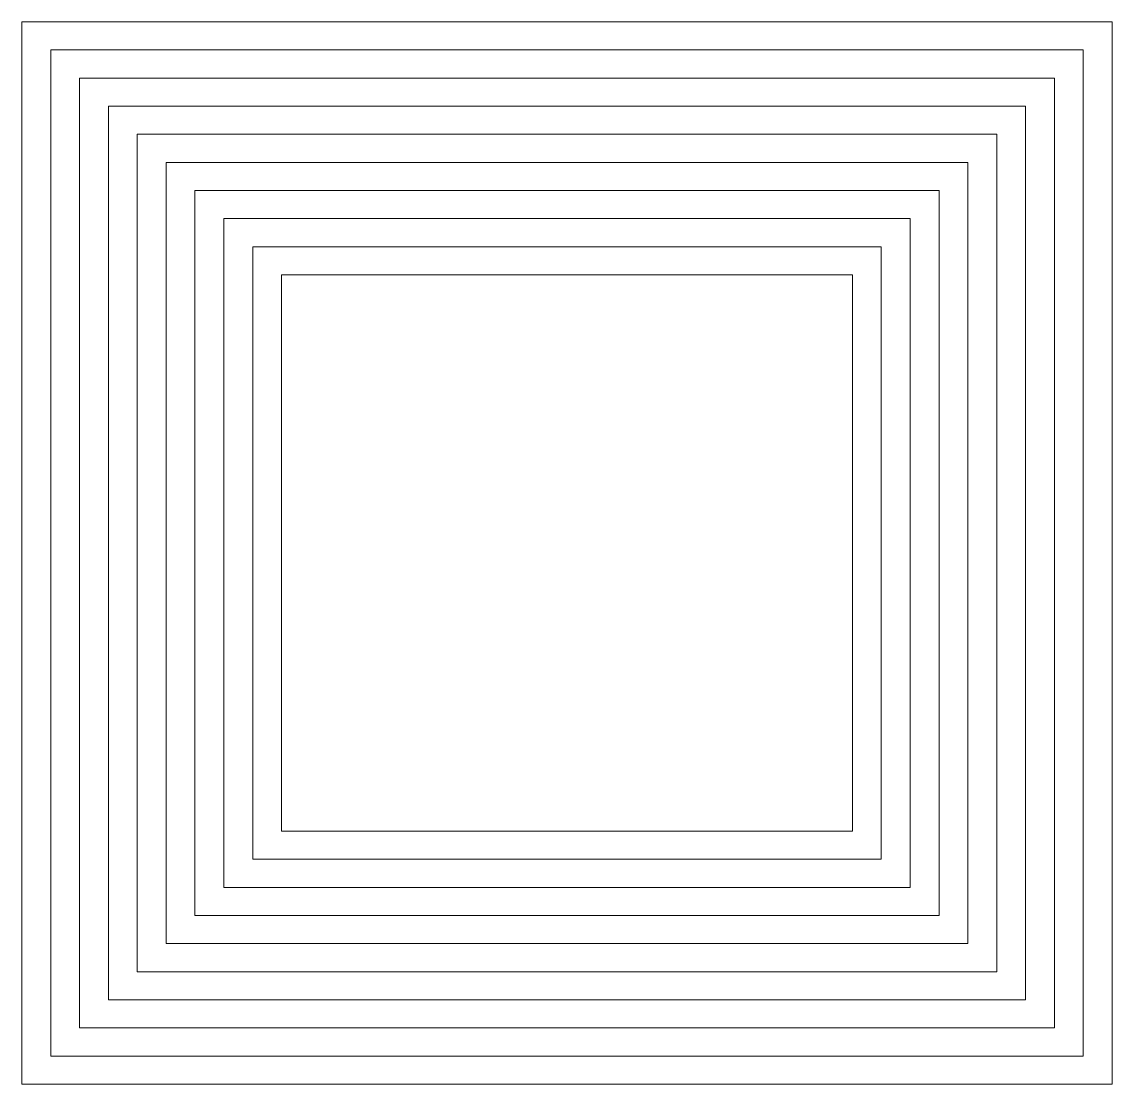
# Model space of a CAD drawing. Header units: centimetres. Extents: x -14.4 to 14.3, y -3.9 to 3.9.
# Drawn here: x 9.14 to 14.29, y -2.49 to 2.52 of the extents above; entities that cross this region are included whole.
import ezdxf

# ---------------------------------------------------------------- set-up
doc = ezdxf.new("R2010")
doc.units = ezdxf.units.CM
doc.header["$MEASUREMENT"] = 0
doc.layers.add('Layer 1', color=7, linetype='Continuous')

msp = doc.modelspace()

# ---------------------------------------------------------------- linework, layer by layer
at = {"layer": 'Layer 1', "color": 218, "lineweight": 20}
msp.add_open_spline([(9.14032, 2.52381), (9.14032, 2.52381), (14.2875, 2.52381), (14.2875, 2.52381), (14.2875, 2.52381), (14.2875, 2.52381), (14.2875, -2.49208), (14.2875, -2.49208), (14.2875, -2.49208), (14.2875, -2.49208), (9.14032, -2.49208), (9.14032, -2.49208), (9.14032, -2.49208), (9.14032, -2.49208), (9.14032, 2.52381), (9.14032, 2.52381)], degree=3, knots=[0, 0, 0, 0, 0.2, 0.2, 0.2, 0.2, 0.4, 0.4, 0.4, 0.4, 0.6, 0.6, 0.6, 0.6, 1, 1, 1, 1], dxfattribs=at)
at = {"layer": 'Layer 1', "color": 226, "lineweight": 20}
msp.add_open_spline([(9.27658, 2.39103), (9.27658, 2.39103), (14.15124, 2.39103), (14.15124, 2.39103), (14.15124, 2.39103), (14.15124, 2.39103), (14.15124, -2.35931), (14.15124, -2.35931), (14.15124, -2.35931), (14.15124, -2.35931), (9.27658, -2.35931), (9.27658, -2.35931), (9.27658, -2.35931), (9.27658, -2.35931), (9.27658, 2.39103), (9.27658, 2.39103)], degree=3, knots=[0, 0, 0, 0, 0.2, 0.2, 0.2, 0.2, 0.4, 0.4, 0.4, 0.4, 0.6, 0.6, 0.6, 0.6, 1, 1, 1, 1], dxfattribs=at)
at = {"layer": 'Layer 1', "color": 214, "lineweight": 20}
msp.add_open_spline([(9.41284, 2.25828), (9.41284, 2.25828), (14.01499, 2.25828), (14.01499, 2.25828), (14.01499, 2.25828), (14.01499, 2.25828), (14.01499, -2.22657), (14.01499, -2.22657), (14.01499, -2.22657), (14.01499, -2.22657), (9.41284, -2.22657), (9.41284, -2.22657), (9.41284, -2.22657), (9.41284, -2.22657), (9.41284, 2.25828), (9.41284, 2.25828)], degree=3, knots=[0, 0, 0, 0, 0.2, 0.2, 0.2, 0.2, 0.4, 0.4, 0.4, 0.4, 0.6, 0.6, 0.6, 0.6, 1, 1, 1, 1], dxfattribs=at)
at = {"layer": 'Layer 1', "color": 222, "lineweight": 20}
msp.add_open_spline([(9.54909, 2.1255), (9.54909, 2.1255), (13.87873, 2.1255), (13.87873, 2.1255), (13.87873, 2.1255), (13.87873, 2.1255), (13.87873, -2.09378), (13.87873, -2.09378), (13.87873, -2.09378), (13.87873, -2.09378), (9.54909, -2.09378), (9.54909, -2.09378), (9.54909, -2.09378), (9.54909, -2.09378), (9.54909, 2.1255), (9.54909, 2.1255)], degree=3, knots=[0, 0, 0, 0, 0.2, 0.2, 0.2, 0.2, 0.4, 0.4, 0.4, 0.4, 0.6, 0.6, 0.6, 0.6, 1, 1, 1, 1], dxfattribs=at)
at = {"layer": 'Layer 1', "color": 220, "lineweight": 20}
for points in [[(9.68535, 1.99271), (9.68535, 1.99271), (13.74248, 1.99271), (13.74248, 1.99271), (13.74248, 1.99271), (13.74248, 1.99271), (13.74248, -1.96099), (13.74248, -1.96099), (13.74248, -1.96099), (13.74248, -1.96099), (9.68535, -1.96099), (9.68535, -1.96099), (9.68535, -1.96099), (9.68535, -1.96099), (9.68535, 1.99271), (9.68535, 1.99271)], [(9.82161, 1.85993), (9.82161, 1.85993), (13.60622, 1.85993), (13.60622, 1.85993), (13.60622, 1.85993), (13.60622, 1.85993), (13.60622, -1.82821), (13.60622, -1.82821), (13.60622, -1.82821), (13.60622, -1.82821), (9.82161, -1.82821), (9.82161, -1.82821), (9.82161, -1.82821), (9.82161, -1.82821), (9.82161, 1.85993), (9.82161, 1.85993)]]:
    msp.add_open_spline(points, degree=3, knots=[0, 0, 0, 0, 0.2, 0.2, 0.2, 0.2, 0.4, 0.4, 0.4, 0.4, 0.6, 0.6, 0.6, 0.6, 1, 1, 1, 1], dxfattribs=at)
at = {"layer": 'Layer 1', "color": 221, "lineweight": 20}
for points in [[(9.95786, 1.72714), (9.95786, 1.72714), (13.46996, 1.72714), (13.46996, 1.72714), (13.46996, 1.72714), (13.46996, 1.72714), (13.46996, -1.69541), (13.46996, -1.69541), (13.46996, -1.69541), (13.46996, -1.69541), (9.95786, -1.69541), (9.95786, -1.69541), (9.95786, -1.69541), (9.95786, -1.69541), (9.95786, 1.72714), (9.95786, 1.72714)], [(10.09412, 1.59436), (10.09412, 1.59436), (13.33371, 1.59436), (13.33371, 1.59436), (13.33371, 1.59436), (13.33371, 1.59436), (13.33371, -1.56263), (13.33371, -1.56263), (13.33371, -1.56263), (13.33371, -1.56263), (10.09412, -1.56263), (10.09412, -1.56263), (10.09412, -1.56263), (10.09412, -1.56263), (10.09412, 1.59436), (10.09412, 1.59436)], [(10.23037, 1.46157), (10.23037, 1.46157), (13.19744, 1.46157), (13.19744, 1.46157), (13.19744, 1.46157), (13.19744, 1.46157), (13.19744, -1.42984), (13.19744, -1.42984), (13.19744, -1.42984), (13.19744, -1.42984), (10.23037, -1.42984), (10.23037, -1.42984), (10.23037, -1.42984), (10.23037, -1.42984), (10.23037, 1.46157), (10.23037, 1.46157)]]:
    msp.add_open_spline(points, degree=3, knots=[0, 0, 0, 0, 0.2, 0.2, 0.2, 0.2, 0.4, 0.4, 0.4, 0.4, 0.6, 0.6, 0.6, 0.6, 1, 1, 1, 1], dxfattribs=at)
at = {"layer": 'Layer 1', "color": 254, "lineweight": 20}
msp.add_open_spline([(10.36663, 1.32879), (10.36663, 1.32879), (13.06119, 1.32879), (13.06119, 1.32879), (13.06119, 1.32879), (13.06119, 1.32879), (13.06119, -1.29706), (13.06119, -1.29706), (13.06119, -1.29706), (13.06119, -1.29706), (10.36663, -1.29706), (10.36663, -1.29706), (10.36663, -1.29706), (10.36663, -1.29706), (10.36663, 1.32879), (10.36663, 1.32879)], degree=3, knots=[0, 0, 0, 0, 0.2, 0.2, 0.2, 0.2, 0.4, 0.4, 0.4, 0.4, 0.6, 0.6, 0.6, 0.6, 1, 1, 1, 1], dxfattribs=at)

doc.saveas('drawing.dxf')
